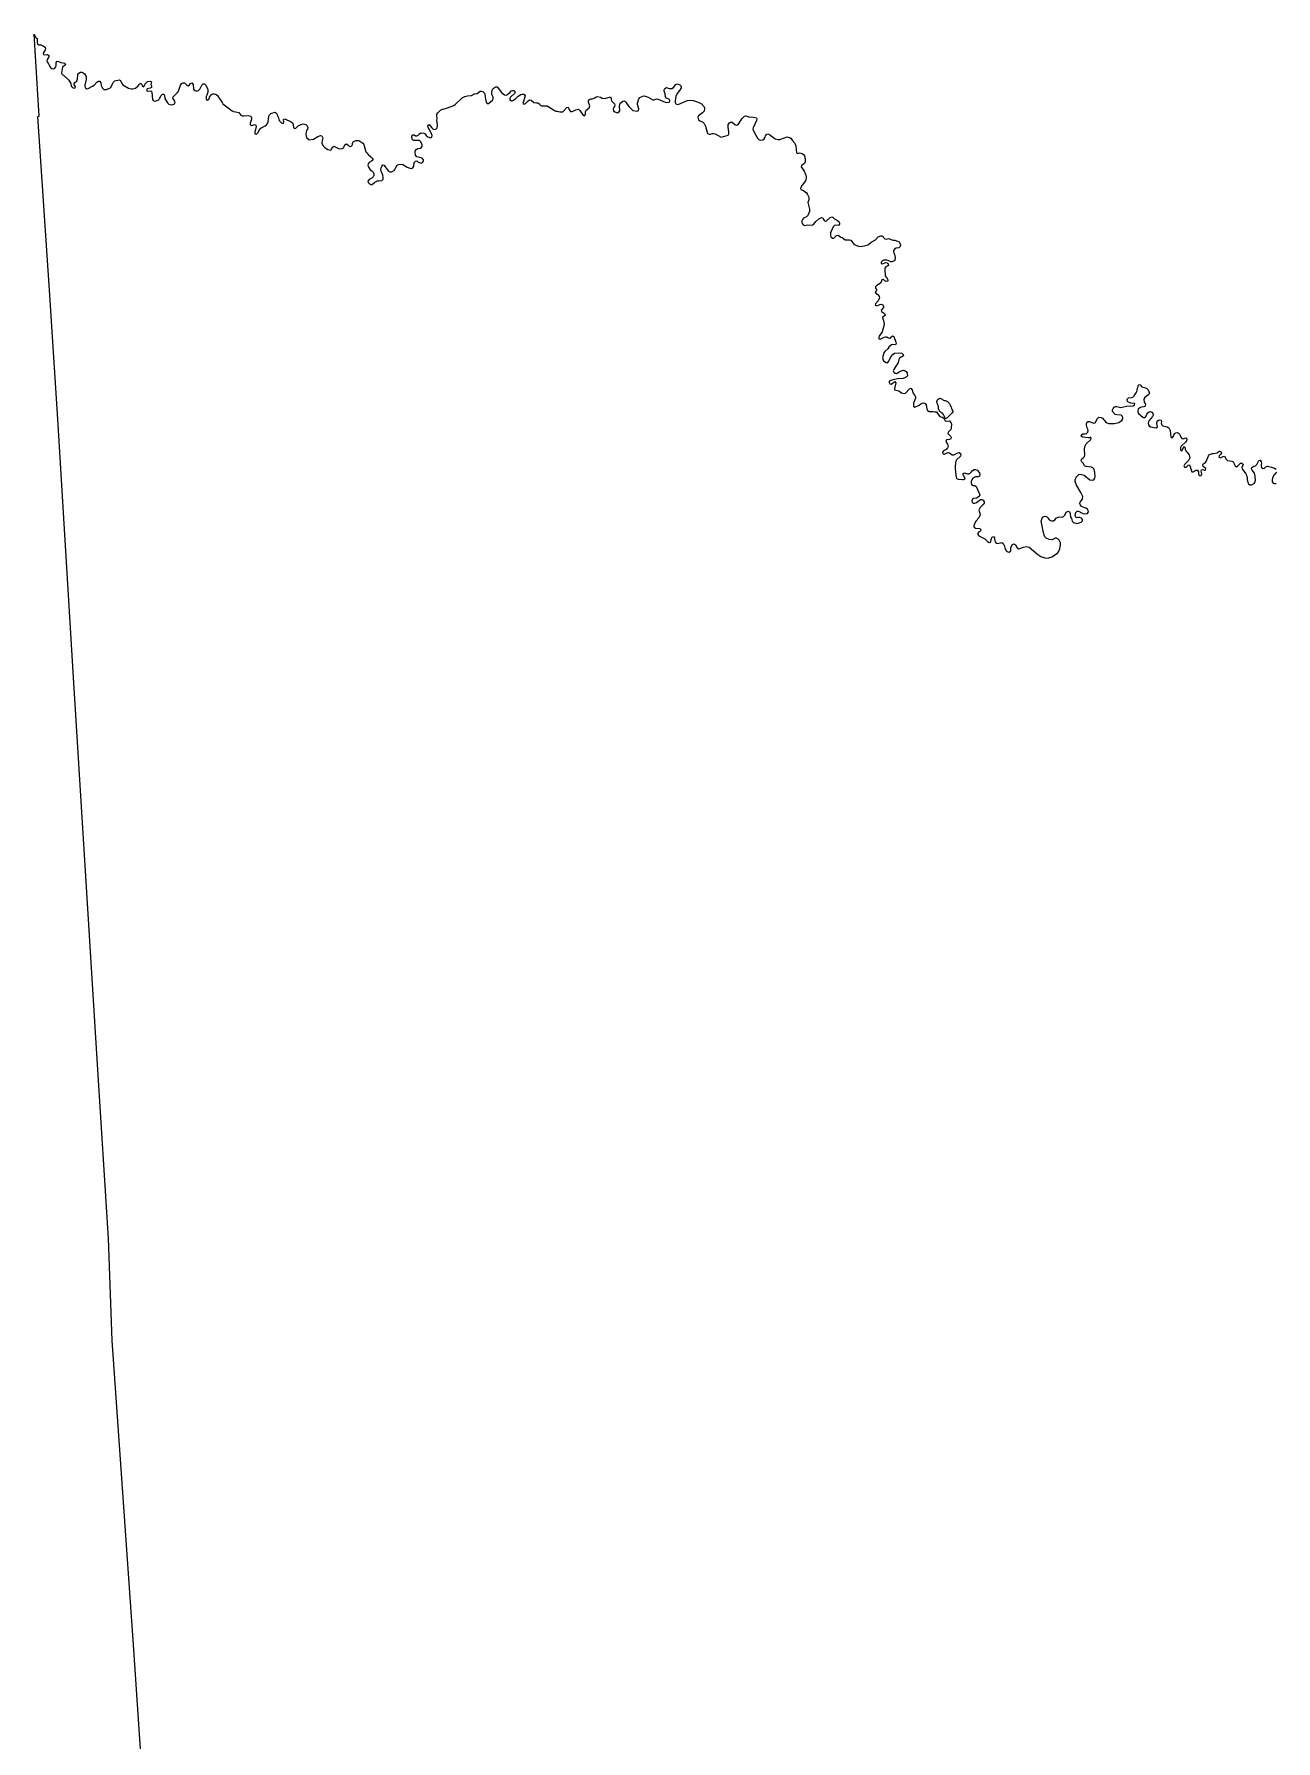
# Model space of a CAD drawing. Extents: x -58026 to 762744, y 5667851 to 6223244.
# Drawn here: x -58026 to 134904, y 5958182 to 6223244 of the extents above; entities that cross this region are included whole.
import ezdxf

# ---------------------------------------------------------------- set-up
doc = ezdxf.new("R2010")
doc.units = 0

# ---------------------------------------------------------------- blocks, each defined once
blk = doc.blocks.new('REGION0')
at = {"color": 7, "linetype": 'CONTINUOUS'}
for points in [[(-39233.672911, 5923019.337635), (-42572.324562, 5973088.876125), (-45885.851126, 6020346.636945), (-46476.896753, 6036198.360372), (-48159.78287, 6063245.72496), (-50650.654531, 6103317.228521), (-51918.106766, 6123352.160469), (-54356.493629, 6163428.892966), (-55657.828038, 6183462.985084), (-57434.584846, 6210458.090309), (-57266.600506, 6210508.190111), (-58026.026274, 6223244.257721), (-57774.387844, 6222703.317828), (-57553.910459, 6222546.309787), (-57541.871526, 6221932.344757), (-57492.742786, 6221727.966358), (-57285.574194, 6221586.785095), (-57004.761966, 6221571.258256), (-56785.034953, 6221503.402068), (-56564.458618, 6221397.563611), (-56328.248163, 6221202.77326), (-56255.882633, 6220989.736623), (-56298.975415, 6220783.608579), (-56599.305556, 6220313.774213), (-56578.072507, 6220098.837962), (-56371.307962, 6220029.762023), (-55952.155204, 6220058.946082), (-55729.847242, 6219915.065369), (-55734.934928, 6219711.626778), (-55985.987904, 6219281.834261), (-56028.965244, 6219075.606238), (-55478.662333, 6218041.386751), (-55256.189454, 6217884.468691), (-55025.899515, 6217841.957344), (-54813.700958, 6217952.344875), (-54655.479697, 6218162.792039), (-54600.916945, 6218393.335113), (-54592.390742, 6218827.316777), (-54423.746735, 6219063.008803), (-54218.202574, 6219005.98041), (-53879.092227, 6218829.236386), (-53239.363135, 6218752.651975), (-53153.301258, 6218500.943209), (-53374.809374, 6218302.193664), (-53609.354169, 6218101.234569), (-53777.800276, 6217191.159812), (-53667.701763, 6216991.930365), (-53459.947716, 6216872.804612), (-52613.750929, 6216077.856422), (-52339.716785, 6215592.355244), (-52245.862585, 6215150.345214), (-52072.419496, 6214941.337757), (-51865.481788, 6214860.274257), (-51663.961599, 6214906.314886), (-51621.165667, 6215124.540466), (-51795.9116, 6215346.525282), (-51818.101167, 6215612.681107), (-51412.908624, 6215998.312613), (-51296.032027, 6216270.157279), (-51208.708536, 6216974.163981), (-51064.810307, 6217195.408947), (-50840.762471, 6217318.993792), (-50637.518901, 6217326.972168), (-50404.260458, 6217234.361018), (-50181.828808, 6217077.462955), (-49935.772814, 6216641.441705), (-49944.356738, 6216208.49983), (-50164.02603, 6215308.483025), (-50142.83421, 6215093.556773), (-50019.385675, 6214881.599916), (-49811.730578, 6214762.404178), (-49608.957021, 6214796.437251), (-48949.528607, 6215141.047106), (-48673.449494, 6215316.781336), (-48258.939147, 6215790.744862), (-48035.204654, 6215927.407045), (-47832.241442, 6215947.462963), (-47683.148332, 6215698.963544), (-47602.503975, 6215269.670925), (-47381.779214, 6214845.297305), (-47183.359463, 6214636.779749), (-46762.639995, 6214640.049083), (-46563.873919, 6214775.111592), (-46148.448283, 6214893.537486), (-45672.687805, 6215765.430015), (-45464.397778, 6215976.926966), (-44835.000728, 6216166.63835), (-44602.558624, 6216062.039641), (-44406.027171, 6215597.984098), (-44244.367393, 6215375.809321), (-43358.95337, 6214876.191017), (-42908.746763, 6214753.815926), (-42691.221391, 6214749.086889), (-42287.348183, 6214841.138152), (-41855.546301, 6215202.304638), (-41711.656318, 6215424.59939), (-41502.921015, 6215609.931666), (-41291.975826, 6215427.778743), (-41232.721189, 6215213.612336), (-41010.718323, 6215082.698983), (-40829.012898, 6215318.63096), (-40772.91642, 6215524.159125), (-40590.971865, 6215748.173528), (-40392.312985, 6215883.296024), (-39986.295857, 6215924.317674), (-39778.904627, 6215818.179278), (-39877.005437, 6215406.503074), (-39766.651303, 6215195.256072), (-39784.412851, 6214977.560384), (-39996.619654, 6214867.192849), (-40438.572171, 6214774.38174), (-40570.711826, 6214565.384281), (-40486.653689, 6214364.675135), (-39864.463508, 6214414.994892), (-39754.381486, 6214214.775646), (-39635.567116, 6213112.110091), (-39512.39894, 6212913.080603), (-39292.201914, 6212820.269494), (-38651.244191, 6213036.225537), (-38533.584238, 6213270.007951), (-38308.86849, 6213712.207943), (-38087.409849, 6213911.907294), (-37884.4219, 6213931.87323), (-37774.356371, 6213732.743763), (-37729.729861, 6213250.681885), (-37310.065862, 6212592.7758), (-37085.646963, 6212384.808131), (-36660.713869, 6212274.990484), (-36446.189984, 6212321.221074), (-36207.720167, 6212419.081155), (-36088.6007, 6212627.828665), (-36174.167827, 6212853.552719), (-36471.265597, 6213287.434404), (-36428.939678, 6213530.704887), (-35741.219772, 6214169.404881), (-35596.026945, 6214378.612298), (-35263.71942, 6215307.853154), (-35082.253125, 6215556.792483), (-34857.306492, 6215680.467309), (-34653.790809, 6215675.428335), (-34307.902379, 6215307.553215), (-34089.247326, 6215239.72702), (-33890.275103, 6215361.902152), (-33745.387373, 6215584.096925), (-33533.114603, 6215694.434466), (-33332.732341, 6215434.96728), (-33265.141155, 6214698.907103), (-33091.475428, 6214476.932285), (-32885.015979, 6214420.873696), (-32683.017531, 6214441.889418), (-32480.854166, 6214500.927401), (-32259.106922, 6214687.659392), (-31978.368907, 6215335.307565), (-31745.036251, 6215547.314412), (-31528.624067, 6215543.485191), (-31329.148848, 6215335.097608), (-31061.678396, 6214671.172748), (-31044.13124, 6214238.650787), (-31217.599066, 6213786.432834), (-31286.385899, 6213567.797337), (-31295.151232, 6213146.833023), (-31072.925728, 6213002.912318), (-30851.747446, 6213215.659014), (-30759.146615, 6213447.891743), (-30483.133469, 6213879.033986), (-30270.62157, 6213976.374172), (-30041.593244, 6213997.979775), (-29836.164525, 6213942.910984), (-29612.223886, 6213759.938227), (-28817.670821, 6212633.537503), (-28707.547571, 6212434.358045), (-27277.850103, 6211357.497237), (-27069.403405, 6211250.399037), (-26403.304103, 6211149.329609), (-26196.325165, 6211068.206121), (-25899.309854, 6210635.314235), (-25679.030369, 6210541.443342), (-25463.822079, 6210549.691664), (-24764.40132, 6210590.563344), (-24352.735789, 6210491.423524), (-24230.136576, 6210267.379127), (-24259.920566, 6210050.433286), (-24476.613108, 6209405.084645), (-24478.352981, 6209137.559099), (-24220.101384, 6209046.447645), (-23794.986881, 6209228.180653), (-23585.979466, 6209096.08754), (-23526.947466, 6208894.798512), (-23748.125748, 6208021.00637), (-23712.363521, 6207780.205384), (-23468.904968, 6207725.926433), (-23260.705646, 6207938.433178), (-23022.994446, 6208379.89332), (-22778.529901, 6208632.071989), (-22143.888494, 6209013.254401), (-21945.43576, 6209160.334463), (-21750.512246, 6209384.538827), (-21657.66404, 6209604.744005), (-21565.335321, 6210512.179299), (-21471.448138, 6210732.444465), (-21237.967057, 6210932.363772), (-20569.328034, 6211111.827242), (-20306.335076, 6210879.594513), (-20174.978777, 6210465.468807), (-20051.11795, 6210228.427056), (-19933.697127, 6209812.981619), (-19722.760184, 6209629.888887), (-19561.100406, 6209407.634126), (-19329.878687, 6209365.162771), (-19237.071709, 6209585.327957), (-19265.082842, 6209991.465289), (-19052.348305, 6210075.758131), (-18106.187147, 6209642.656288), (-17882.048607, 6209447.665978), (-17771.414115, 6209222.471815), (-17715.342373, 6208766.754575), (-17580.24246, 6208568.075016), (-17379.53861, 6208653.227683), (-16924.887493, 6209064.883892), (-16233.176599, 6209295.786892), (-16028.506497, 6209278.85034), (-15821.519314, 6209197.746848), (-15596.820057, 6208977.791619), (-15524.231889, 6208750.817819), (-15553.504637, 6208507.787287), (-15684.407415, 6208286.912246), (-15765.488802, 6208079.904382), (-15825.056781, 6207645.0229), (-15693.428369, 6207216.860052), (-15295.830248, 6206812.992258), (-14614.426659, 6206953.663625), (-13942.332628, 6207362.490409), (-13526.841026, 6207479.926505), (-13308.392119, 6207425.037678), (-13145.041943, 6207164.810646), (-13280.900474, 6206739.48722), (-13302.182998, 6206292.248254), (-13215.791287, 6206028.481943), (-12802.979584, 6205561.876919), (-12385.558454, 6205323.665406), (-11935.846598, 6205226.345215), (-11753.976256, 6205450.279634), (-11697.95399, 6205655.75781), (-11476.503596, 6205855.437165), (-10839.61932, 6205511.377198), (-10621.153921, 6205456.53836), (-10189.302563, 6205498.089902), (-9977.046285, 6205608.44744), (-9832.950156, 6205817.694848), (-9752.355274, 6206050.667427), (-9541.715182, 6206185.989882), (-9281.995824, 6206068.973701), (-9083.534843, 6205860.516132), (-8877.050656, 6205804.427548), (-8676.124168, 6205876.49288), (-8570.297003, 6206096.997996), (-8553.27758, 6206300.66654), (-8446.221784, 6206509.104113), (-8022.105028, 6206741.836741), (-7588.645731, 6206708.263575), (-6949.122785, 6206326.221339), (-6775.638467, 6206116.264075), (-6476.363794, 6204957.219995), (-6290.015959, 6204748.502479), (-6141.813399, 6204550.092865), (-5695.449356, 6204211.37181), (-5482.442706, 6203978.129286), (-5358.342749, 6203728.170165), (-5592.862807, 6203528.160876), (-5992.472913, 6203322.022835), (-6111.534659, 6203113.295321), (-6153.349335, 6202895.159721), (-6131.778207, 6202667.186125), (-5833.97954, 6202195.252186), (-5571.984329, 6202014.119055), (-5372.294718, 6201793.643932), (-5235.413702, 6201556.972106), (-5224.64463, 6201264.701596), (-5330.801629, 6201057.243824), (-5565.445374, 6200869.352069), (-5990.345485, 6200674.631703), (-6159.764602, 6200425.86234), (-6113.703316, 6200224.393348), (-5914.219851, 6200016.065753), (-5705.591744, 6199896.890011), (-5502.35642, 6199904.968366), (-5095.819804, 6200264.545175), (-4670.68881, 6200446.208198), (-4467.684369, 6200467.283908), (-4010.831612, 6200510.26516), (-3802.615797, 6200721.752112), (-3772.642153, 6200926.650406), (-3865.185264, 6201356.542902), (-4118.951122, 6201982.595471), (-4167.296507, 6202248.111426), (-4126.298169, 6202504.39926), (-4020.182399, 6202711.727059), (-3836.967985, 6202922.754105), (-3631.761904, 6202879.64288), (-3470.151601, 6202657.538089), (-3197.651185, 6202197.101809), (-2972.918944, 6201976.146784), (-2752.763148, 6201883.375667), (-2510.063212, 6201867.09898), (-2098.661549, 6202087.544109), (-1634.313319, 6202920.07465), (-1434.862837, 6203017.184884), (-976.715482, 6203048.258559), (-758.258329, 6202992.43992), (-66.646385, 6202561.347668), (358.740231, 6202425.435332), (575.680148, 6202395.681389), (778.123872, 6202441.782005), (959.985968, 6202665.646438), (1024.006703, 6203329.991213), (1232.19778, 6203541.438173), (1435.391875, 6203549.466539), (1659.827265, 6203342.548657), (2098.695836, 6203180.881564), (2298.85546, 6203291.079133), (2455.996515, 6203500.466513), (2459.781357, 6203716.84247), (2324.326873, 6203928.619364), (2117.24074, 6204021.650427), (1449.11296, 6204173.809456), (1235.661034, 6204432.996699), (1154.843514, 6204875.096711), (1184.858388, 6205080.074988), (1353.807491, 6205302.689676), (1589.960226, 6205464.59672), (2056.831684, 6205560.007299), (2239.460644, 6205795.909282), (2280.797061, 6206039.119777), (2057.598548, 6206539.607905), (1858.222279, 6206747.995488), (1401.278817, 6206705.014237), (928.882643, 6206736.697787), (729.242507, 6206958.192703), (636.369562, 6207400.102753), (793.477634, 6207609.500131), (1010.211405, 6207592.733544), (1218.856004, 6207473.627787), (1436.826652, 6207443.883842), (1649.033455, 6207554.171393), (1844.121885, 6207765.338411), (2067.625494, 6207914.088133), (2515.226415, 6207868.767358), (2748.921888, 6207750.171498), (2897.784115, 6207514.709425), (3122.532847, 6207293.724406), (3549.354239, 6207132.887144), (3761.78368, 6207230.217333), (3828.847132, 6207486.905085), (3684.23976, 6207913.838184), (3192.762703, 6208760.565835), (3119.209772, 6209037.559454), (3354.702839, 6209186.33917), (3756.30844, 6208680.442144), (3980.677863, 6208473.564253), (4186.848708, 6208430.553008), (4401.364347, 6208476.743606), (4596.52699, 6208687.960614), (4655.542498, 6209148.916787), (4549.954461, 6209882.957375), (4579.499321, 6210112.940563), (4535.004746, 6210594.832475), (4564.780489, 6210811.798313), (4683.59486, 6211033.453195), (5088.424586, 6211431.102255), (5300.656126, 6211541.399804), (6206.668268, 6211818.683364), (7160.217702, 6212173.991042), (7395.438657, 6212335.778111), (8477.30992, 6213345.67255), (8888.892992, 6213553.040341), (9304.260907, 6213670.386455), (9927.514802, 6213707.678864), (10376.435058, 6213954.898544), (10818.247395, 6214048.709449), (11276.658617, 6214372.203602), (11479.308486, 6214405.226881), (11698.029506, 6214337.410684), (11922.431913, 6214129.572989), (12006.745671, 6213916.806297), (12112.828458, 6213157.750801), (12206.921787, 6212702.843396), (12355.289263, 6212492.396232), (12573.193945, 6212462.612294), (13202.236423, 6212970.798854), (13307.78323, 6213204.201346), (13312.293707, 6213433.714629), (13091.082442, 6213883.04317), (13070.11326, 6214085.951868), (13140.936816, 6214559.085563), (13260.015054, 6214767.803079), (13481.168598, 6214980.449796), (13693.870151, 6215064.722642), (13911.60167, 6215048.026041), (14633.360421, 6214146.719499), (15066.745506, 6213807.748496), (15297.86003, 6213766.216949), (15498.596863, 6213850.279838), (15917.180657, 6214209.996619), (16087.325408, 6214420.733724), (16301.247347, 6214491.979222), (16517.643039, 6214488.179996), (16717.33265, 6214266.845048), (16611.695139, 6214033.382568), (15983.716375, 6213475.186188), (15890.604301, 6213267.068549), (15899.114012, 6213038.805012), (16121.595137, 6212881.89695), (16349.023769, 6212929.457269), (16758.273267, 6213199.922217), (17187.922984, 6213611.028537), (17598.533047, 6213868.496131), (17825.68132, 6213929.02381), (18055.600196, 6213899.49982), (18255.487708, 6213666.017344), (17907.447112, 6212468.371122), (18127.899759, 6212362.542663), (18340.263233, 6212459.83286), (18718.607307, 6212881.936942), (18930.245146, 6213017.249399), (19186.50125, 6212977.25754), (19595.305472, 6212610.692153), (20043.145522, 6212552.404017), (20258.790842, 6212585.677245), (20468.457925, 6212416.561668), (20578.5317, 6212217.422202), (20799.231723, 6212098.526403), (21690.35187, 6212108.074459), (22106.742269, 6211869.842951), (22813.485338, 6211375.913489), (23020.645684, 6211281.892626), (23263.395095, 6211265.605941), (23675.192559, 6211154.558545), (24120.525872, 6211172.344924), (24742.955183, 6211858.59524), (24944.1208, 6211917.633223), (25165.529965, 6211455.227344), (25315.365202, 6211219.87525), (25544.822311, 6211215.326176), (26157.059758, 6211506.846837), (26561.402979, 6211573.873194), (26785.830124, 6211365.865534), (27244.604163, 6210696.951689), (27466.788437, 6210553.060978), (27636.661076, 6210775.685663), (27658.718709, 6211183.802592), (27750.717594, 6211442.030031), (28195.556156, 6211790.229156), (28310.725863, 6212099.926118), (28123.240102, 6212666.17086), (28115.035487, 6212881.287074), (28271.929166, 6213103.681806), (28472.558804, 6213188.784484), (28675.959045, 6213183.725514), (29077.531662, 6213338.89393), (29300.961059, 6213488.453487), (29528.076349, 6213548.021362), (29989.406599, 6213464.008463), (30223.621561, 6213320.307713), (30633.357564, 6213260.289929), (31503.046762, 6213497.701605), (31613.656517, 6213273.567227), (31622.108507, 6213044.333886), (31707.420013, 6212831.73716), (32131.470801, 6212403.364354), (32202.574717, 6212202.525234), (32147.492477, 6211996.067258), (32015.427035, 6211787.229766), (31947.629703, 6211568.564275), (31969.077144, 6211340.650666), (32178.785456, 6211170.535293), (32591.786813, 6211046.380564), (32793.224544, 6211092.471182), (32949.516276, 6211340.910613), (32946.621985, 6212052.855699), (33043.873473, 6212502.504174), (33463.669406, 6212850.173407), (33703.153462, 6212897.013873), (33929.023629, 6212664.101282), (34350.097668, 6211981.360252), (34996.258518, 6211408.156925), (35664.015235, 6211269.095231), (35874.655328, 6211404.397691), (35941.982647, 6211649.047893), (35737.559921, 6212315.05233), (35716.524772, 6212517.931034), (35906.245157, 6213212.639628), (36089.319392, 6213423.596689), (36526.868628, 6213631.50437), (36754.577619, 6213665.997349), (37398.487354, 6213462.288813), (38090.008594, 6213031.24655), (38292.905839, 6213052.242277), (38695.962708, 6213182.335796), (38913.100526, 6213139.564502), (40000.562472, 6212686.306762), (40232.221221, 6212618.720519), (40651.035899, 6212661.021908), (40768.291805, 6212907.611716), (40697.286839, 6213108.600805), (40245.282639, 6213280.945725), (40058.868837, 6213490.533064), (40039.606544, 6213959.847536), (39870.99552, 6214386.230747), (39876.041977, 6214589.60935), (39980.62402, 6214823.001844), (40205.224327, 6214959.534053), (40619.033777, 6214797.447045), (41051.544802, 6214801.976123), (41299.983845, 6214950.995791), (41676.068557, 6215437.12684), (41889.899792, 6215508.422328), (42315.492553, 6215360.522433), (42502.087764, 6215138.877548), (42485.365192, 6214921.251845), (42235.862435, 6214466.704367), (41897.378772, 6214007.357866), (41697.788111, 6213566.79754), (41546.171772, 6212873.908576), (41580.606418, 6212646.194926), (41691.001781, 6212434.098098), (41911.099857, 6212341.217004), (42125.516547, 6212387.497583), (43478.461695, 6212949.933101), (43897.44129, 6212979.177149), (44357.00693, 6212933.13652), (45002.203017, 6212717.430427), (45235.288298, 6212624.879265), (45676.325526, 6212400.254987), (46089.19495, 6211932.63017), (46136.946634, 6211693.218902), (46052.08865, 6211269.98505), (45844.227407, 6211044.590928), (45176.025415, 6210547.712067), (45081.956823, 6210340.604223), (45175.547156, 6209911.87149), (45397.640726, 6209767.930789), (45823.398405, 6209606.123724), (46061.373471, 6209374.460878), (46308.270541, 6208938.669582), (46593.675704, 6207816.72795), (46840.581019, 6207686.314496), (47068.215797, 6207720.897456), (47305.358033, 6207832.724694), (47534.790405, 6207828.215612), (47767.751998, 6207748.631811), (48702.789512, 6207251.353031), (49798.027289, 6207574.297296), (49905.083085, 6207781.645091), (49931.313116, 6208075.585261), (49815.5662, 6208770.353843), (49824.042928, 6209203.105757), (49992.423068, 6209451.775141), (50191.510733, 6209561.812743), (50407.939408, 6209557.043714), (50854.48486, 6209205.395291), (51062.634708, 6209112.30424), (51301.978584, 6209160.024526), (51509.641927, 6209396.526387), (51940.165703, 6210113.930362), (52332.148404, 6210498.192146), (52572.547748, 6210545.922431), (53022.886289, 6210410.579979), (53724.574655, 6210374.287367), (54200.805146, 6210240.454608), (54259.845392, 6210039.395533), (54205.332115, 6209808.022628), (53675.215031, 6208705.986944), (53659.003701, 6208463.406321), (53828.851602, 6208025.145528), (54387.177719, 6207079.777954), (54548.548892, 6206869.670721), (54768.407838, 6206788.867169), (55198.939861, 6206844.345876), (55409.316086, 6206992.74567), (55565.912915, 6207228.177748), (55620.920943, 6207433.52595), (55752.73901, 6207655.420784), (55990.136867, 6207753.230875), (56236.794807, 6207635.824773), (56473.961781, 6207441.294369), (57127.618104, 6206996.484909), (57590.407869, 6206887.467099), (57844.610757, 6206897.455066), (58962.722506, 6207271.898849), (59385.783794, 6207199.093668), (59608.668965, 6207017.290674), (59770.196809, 6206795.095901), (60157.99062, 6206326.161351), (60303.323626, 6205861.315969), (60446.158141, 6204810.739811), (60653.49165, 6204704.631409), (60865.66547, 6204814.938956), (61290.128551, 6204717.218847), (61513.013722, 6204535.265883), (61648.121881, 6204336.636313), (61744.161229, 6203830.859262), (61748.630477, 6203399.357093), (61643.091916, 6203165.994594), (61222.628069, 6202856.337624), (61154.871967, 6202637.642138), (61600.625818, 6201968.54833), (61854.548347, 6201329.638379), (61901.046663, 6201102.274658), (61935.629734, 6200874.680984), (61837.73507, 6200451.177187), (61302.96733, 6199793.681018), (61028.603353, 6199337.743823), (61074.887277, 6199123.277477), (61527.180082, 6198936.975398), (61961.719585, 6198585.037034), (62135.253378, 6198363.172194), (62329.921271, 6197938.348666), (62320.925054, 6197530.691643), (62159.125098, 6197103.858524), (62429.341415, 6196045.79389), (62443.623218, 6195677.608833), (62187.210443, 6195069.652581), (61953.886033, 6194869.773266), (61728.428158, 6194772.303105), (61527.872733, 6194687.220424), (61332.982203, 6194463.99586), (61265.028201, 6194257.397913), (61260.237365, 6194040.981964), (61319.269364, 6193839.902893), (61466.358735, 6193641.523272), (61674.747712, 6193535.474858), (62116.741458, 6193616.308405), (62843.464207, 6193581.59547), (63055.563814, 6193691.89302), (63444.767665, 6194165.286662), (63887.528275, 6194564.495404), (64287.501198, 6194745.608539), (64493.581339, 6194702.597294), (64604.166357, 6194477.543103), (64777.526987, 6194268.665619), (65009.672242, 6194175.114661), (65649.236417, 6194747.508152), (65900.685193, 6194846.537995), (66106.014962, 6194791.549188), (66305.679835, 6194570.184246), (66774.390117, 6194308.99741), (66984.024216, 6194138.932026), (67107.406785, 6193927.135137), (67128.631588, 6193712.27887), (66971.564746, 6193501.831706), (66548.800309, 6193561.659528), (66346.20816, 6193528.546268), (66125.095845, 6193315.889554), (65715.434055, 6192409.644018), (65682.153827, 6191962.375058), (65779.545494, 6191750.058275), (66003.873688, 6191543.20038), (66207.27393, 6191538.201397), (66662.757877, 6191950.667441), (66875.071876, 6192047.977634), (67307.879751, 6191734.171508), (67526.98008, 6191641.300412), (67973.492549, 6191289.601999), (68636.664576, 6191277.684425), (68842.035574, 6191221.645831), (69402.64579, 6190569.878497), (70061.274358, 6190328.587611), (70266.381489, 6190285.526376), (70698.900759, 6190290.095446), (71417.023093, 6190483.556067), (71616.333396, 6190580.596315), (72047.549823, 6190953.51041), (72682.15, 6191321.585489), (73111.280229, 6191745.629176), (73536.040161, 6191941.159376), (73742.16153, 6191898.178125), (74140.089484, 6191468.465592), (74371.236992, 6191426.954041), (74788.270567, 6191506.377875), (75255.257467, 6191283.243293), (75459.795635, 6191266.296743), (75689.417661, 6191249.720117), (76139.731464, 6191114.447651), (76348.837829, 6190970.426966), (76497.180568, 6190760.019794), (76556.451697, 6190546.003356), (76528.712677, 6190277.098091), (76333.640738, 6190065.991062), (75889.907119, 6190023.119788), (75653.539992, 6189874.310078), (75472.213876, 6189625.320759), (75468.503246, 6189409.004789), (75662.874288, 6188996.338786), (75768.462324, 6188567.846005), (75710.955806, 6188082.08488), (75299.727305, 6187862.669541), (75068.678748, 6187904.19109), (74641.181196, 6188103.960427), (74435.059827, 6188146.941678), (74004.082529, 6188117.45768), (73790.218311, 6188045.162395), (73595.162864, 6187833.98538), (73603.161333, 6187630.876722), (73810.008337, 6187549.893206), (74257.724699, 6187795.973117), (74489.086598, 6187741.57419), (74688.454622, 6187533.186607), (74734.548891, 6187331.817595), (74323.089507, 6187124.459802), (74166.294778, 6186902.025078), (74123.276208, 6186696.926825), (74199.896593, 6185707.198281), (74521.311358, 6185300.031159), (74631.714967, 6185087.924333), (74601.881503, 6184870.958495), (74374.601296, 6184823.408174), (74140.914069, 6184941.994036), (73915.546898, 6185148.841933), (73689.948844, 6185064.309139), (73516.118201, 6184637.266063), (73306.550068, 6184450.884), (72895.89053, 6184205.423963), (72687.542782, 6184007.064339), (72721.55689, 6183804.475575), (72919.894183, 6183596.087992), (72814.100001, 6183375.732844), (72645.563189, 6183140.150796), (73105.870955, 6182750.660076), (73280.773559, 6182515.817877), (73327.024499, 6182301.451511), (73117.439875, 6181809.661613), (72714.539677, 6181374.180254), (72671.504615, 6181169.062006), (72892.460259, 6181037.258834), (73355.876709, 6181246.656212), (73595.228831, 6181294.46648), (73801.910918, 6181226.400335), (73950.28664, 6181016.15313), (73932.294208, 6180811.514783), (73592.136639, 6180391.190339), (73626.95884, 6180150.589313), (74070.989309, 6179875.025403), (74210.583207, 6179550.341492), (73800.888434, 6179304.941442), (73822.946067, 6179051.073116), (74005.575026, 6178626.129612), (74022.685153, 6178168.782704), (73725.645104, 6176986.443366), (73280.023187, 6176332.726428), (73212.036201, 6176126.118482), (73207.014481, 6175922.739879), (73413.671831, 6175854.803708), (74061.679751, 6176198.083834), (74264.03277, 6176244.074473), (74467.61442, 6176227.047938), (74689.526582, 6176095.37474), (74921.177085, 6176028.778296), (75354.092157, 6176363.770109), (75559.727022, 6176295.743955), (75861.49194, 6175416.66289), (75896.033781, 6175189.069216), (75828.005566, 6174982.371289), (75367.071116, 6175053.396832), (75164.660376, 6175007.306213), (74748.055584, 6174609.52718), (74603.200838, 6174387.392395), (74161.751317, 6173976.076117), (74003.760941, 6173765.678943), (73805.992611, 6172981.828493), (73951.432813, 6172517.023103), (74369.455889, 6172240.959295), (74574.282662, 6172210.985396), (74793.589137, 6172461.684367), (74874.365427, 6172680.549818), (75073.147996, 6173108.072797), (75426.243294, 6173529.537009), (75661.134415, 6173704.491397), (76371.942685, 6173757.580591), (76782.165193, 6173671.628087), (77005.866703, 6173502.832445), (77053.676108, 6173262.491365), (76429.655349, 6172919.621155), (76323.861167, 6172699.296002), (76226.387041, 6172262.754859), (75543.944476, 6171180.875072), (75463.21766, 6170961.019823), (75536.053203, 6170722.048465), (75744.953422, 6170590.11532), (75975.037216, 6170548.583773), (76398.70045, 6170794.24377), (76847.686672, 6171028.476093), (77050.460229, 6171048.522012), (77479.285361, 6170836.695129), (77601.835099, 6170612.890684), (77644.400148, 6170182.19835), (77487.432256, 6169971.791178), (77012.150036, 6169750.066309), (76135.946621, 6169702.665957), (75895.934831, 6169641.828341), (75251.299462, 6169527.961518), (74813.098804, 6169357.996114), (74795.378485, 6169140.350415), (74905.526473, 6168941.260939), (75110.600621, 6168898.26969), (75719.853072, 6169278.882217), (75854.994214, 6169080.262646), (75634.022079, 6168206.83043), (75628.992114, 6168003.451828), (76296.913748, 6167851.492758), (76754.673548, 6167538.136541), (77165.877311, 6167453.133843), (77367.290304, 6167499.274451), (78002.739803, 6168172.727372), (78203.542603, 6168244.732715), (78404.493829, 6168010.480397), (78472.538536, 6167555.253057), (78820.620361, 6167123.560927), (78904.942365, 6166910.91421), (78901.256473, 6166694.598241), (78626.405991, 6165907.138526), (78591.715724, 6165486.934057), (78802.116687, 6165328.87623), (79465.643286, 6165597.36158), (79737.805622, 6165811.088077), (80175.973297, 6165980.943503), (80382.6224, 6165913.007331), (80582.237799, 6165691.682382), (80672.933841, 6165008.641413), (80770.259541, 6164796.244645), (81017.379249, 6164652.933816), (81717.286512, 6164655.81323), (81949.118425, 6164575.419594), (82153.475184, 6164571.420408), (82353.329712, 6164337.058111), (82690.131222, 6163867.153759), (83101.615345, 6163768.25389), (83323.75839, 6163624.433164), (83505.603994, 6163186.452314), (83750.249949, 6163120.275784), (84180.979871, 6163162.917104), (84393.376329, 6162954.77947), (84517.484531, 6162704.96032), (84441.268192, 6162053.692884), (84385.344876, 6161847.2749), (83968.748331, 6161449.52586), (83939.013816, 6161231.610216), (84338.294089, 6160789.950115), (84435.595051, 6160577.643329), (84379.581031, 6160371.335323), (84154.032452, 6160286.752539), (83723.657101, 6160231.093868), (83618.11854, 6159997.741367), (83888.549249, 6159588.564653), (83947.647215, 6159387.435593), (83967.635142, 6159184.656868), (83899.664647, 6158979.028723), (83691.9106, 6158753.624603), (83280.772804, 6158534.169273), (83111.205261, 6158298.457251), (83158.495178, 6158084.120879), (83363.89916, 6158029.222053), (84004.123003, 6158257.235642), (84209.048725, 6158227.201755), (84629.067296, 6157900.17832), (84845.388775, 6157896.459077), (85468.411787, 6158239.279297), (85684.255007, 6158260.544968), (85893.105752, 6158128.541837), (85952.459339, 6157914.405424), (85909.919028, 6157684.35225), (85281.833068, 6157150.220971), (85121.509117, 6156698.39294), (85058.914913, 6156022.370542), (85068.488339, 6155793.207187), (85174.554634, 6154690.94155), (85306.389192, 6154251.031093), (85539.796061, 6154145.512571), (86192.133049, 6154069.388066), (86408.281366, 6154077.76636), (86620.611856, 6154175.056557), (86587.529529, 6154377.695311), (86413.146414, 6154587.442617), (86341.836352, 6154800.259299), (86333.50805, 6155016.465291), (86532.348339, 6155138.520447), (86984.311311, 6154965.345696), (87187.604356, 6154961.336512), (87399.745192, 6155071.724043), (87622.267546, 6155258.326061), (87791.076471, 6155481.000736), (88001.353746, 6155629.340542), (88243.303309, 6155651.1661), (88476.858603, 6155533.680013), (88836.913394, 6155102.257828), (88897.973872, 6154850.149144), (88856.802371, 6154607.058625), (88656.47783, 6154510.018377), (88212.463852, 6154480.054476), (87813.307267, 6154260.879088), (87645.050814, 6154012.299686), (87577.113303, 6153805.591761), (87561.429707, 6153538.036221), (87622.003679, 6153311.942242), (87882.374459, 6153156.85381), (88111.534718, 6153165.442061), (88334.189005, 6152996.646419), (88751.882248, 6152083.852216), (88862.137432, 6151871.755388), (88895.211514, 6151670.236406), (88788.304142, 6151461.788835), (88365.836556, 6151204.091289), (87948.951406, 6151123.697653), (87724.878833, 6151013.100164), (87671.173649, 6150743.734993), (87718.75217, 6150516.391268), (87939.353243, 6150398.575249), (88155.501559, 6150406.913552), (88392.503616, 6150517.750991), (88813.890997, 6150827.577927), (89012.739532, 6150949.693071), (89215.768711, 6150957.761428), (89435.924508, 6150864.030507), (89559.851301, 6150627.178718), (89556.569455, 6150385.777854), (89449.620855, 6150178.450055), (88982.543251, 6149752.596736), (88757.761535, 6149323.534071), (88916.774396, 6148834.093695), (88939.788548, 6148580.285357), (88729.033014, 6148101.452822), (88327.798476, 6147639.89677), (88018.793707, 6147068.093159), (87977.061489, 6146849.977556), (88023.180496, 6146648.598546), (88257.337736, 6146505.147745), (88934.074178, 6146455.587833), (89057.761842, 6146231.753394), (88964.039576, 6146011.548216), (88749.919737, 6145952.240288), (88579.849199, 6145741.623158), (88574.909938, 6145538.284547), (88749.293053, 6145328.407267), (89462.07208, 6144988.22651), (89684.140913, 6144844.535758), (90120.956268, 6144428.680404), (90341.870683, 6144297.947014), (90544.157735, 6144344.007639), (90700.358764, 6144896.785123), (90818.835054, 6145130.417567), (91017.922719, 6145240.505159), (91166.018083, 6145042.215521), (91200.559924, 6144814.731824), (91306.461303, 6144374.301473), (91454.894746, 6144163.8943), (91659.465897, 6144145.967949), (92315.010519, 6144312.254102), (92524.891993, 6144129.251352), (92719.131102, 6143729.662687), (92795.990616, 6143389.711883), (93029.908727, 6142953.840603), (93250.567521, 6142835.16476), (93468.389744, 6142805.44081), (93714.453983, 6143018.547432), (93745.285195, 6143528.883555), (94008.096744, 6143959.615881), (94233.134081, 6144070.223367), (94442.553789, 6143913.195329), (94727.563151, 6143478.323846), (94963.163414, 6143309.878133), (95691.189007, 6143554.638313), (96133.834175, 6143648.639179), (96363.456201, 6143632.162533), (96581.517553, 6143590.481017), (97912.388577, 6142421.568946), (98369.950477, 6142121.290067), (99155.614521, 6141885.728015), (99624.25059, 6141929.109184), (100076.97218, 6142074.309629), (100958.675573, 6142643.533765), (101153.665053, 6142854.760771), (101339.798496, 6143307.92853), (101465.143575, 6143999.337795), (101443.399284, 6144240.168775), (101248.896309, 6144652.784788), (101023.298254, 6144872.53006), (100803.11772, 6144965.271183), (100600.319425, 6144945.115285), (100164.23795, 6144724.170258), (99665.76017, 6144768.291277), (99238.270865, 6144967.070816), (99025.585803, 6145188.115823), (98888.770754, 6145424.597688), (98688.372, 6146332.722842), (98423.226877, 6147580.898779), (98639.655552, 6148225.957479), (99064.572154, 6148407.660494), (99271.394421, 6148326.706972), (99483.551749, 6148131.646676), (99632.446959, 6147896.344571), (99881.793045, 6147690.116548), (100101.173733, 6147634.377894), (100366.764132, 6147670.730494), (100576.991932, 6147819.110292), (100771.56912, 6148055.222232), (101207.164091, 6148302.231954), (101719.181546, 6148233.345975), (101918.483603, 6148329.386427), (102101.23625, 6148553.270856), (102338.930958, 6148982.603466), (102624.509283, 6149171.445028), (102833.368273, 6149040.451691), (102930.974332, 6148815.127555), (103004.881835, 6148219.898712), (103153.521424, 6147996.664151), (103258.664185, 6147594.286054), (103482.81097, 6147399.445713), (103984.009878, 6147266.362802), (104187.096777, 6147274.341178), (104639.570991, 6147432.598965), (104847.028188, 6147669.950653), (104839.029719, 6147872.999323), (104677.600825, 6148083.026572), (104459.028231, 6148150.802777), (104254.382867, 6148167.789319), (104051.658785, 6148146.713609), (103831.692642, 6148227.42718), (103733.962896, 6148464.76887), (103829.57346, 6148939.192302), (104050.792971, 6149138.881656), (104253.360382, 6149172.844743), (104709.652422, 6148885.6532), (104929.816465, 6148791.922279), (105390.26441, 6148747.081406), (105616.043873, 6148819.596646), (105772.253147, 6149067.056276), (105764.287662, 6149270.114944), (105614.60085, 6149493.339507), (105393.48029, 6149637.090247), (104942.234706, 6149772.292727), (104721.707846, 6149891.038557), (104522.026481, 6150112.323515), (104449.50428, 6150338.187541), (104503.926853, 6150569.500458), (104842.121911, 6151027.747183), (104927.903429, 6151451.011029), (104707.178669, 6151875.1347), (104598.061411, 6152074.174186), (103943.34962, 6153180.459005), (103729.015389, 6153782.876384), (103732.231268, 6154024.227258), (103867.916636, 6154449.430709), (104285.56865, 6154847.149755), (104499.812176, 6154894.500117), (105128.153758, 6154765.876298), (105997.941906, 6154024.237256), (106407.554221, 6153964.359444), (106633.185259, 6154049.942024), (106790.153151, 6154259.259418), (106831.555535, 6154490.332384), (106792.948492, 6155175.362948), (106743.588868, 6155440.69894), (106658.986505, 6155666.273025), (106446.161264, 6155899.385575), (106237.557895, 6156018.361358), (105395.170688, 6156086.637461), (105186.542581, 6156205.703225), (104953.910822, 6156629.546953), (104743.023354, 6156811.559905), (104632.949578, 6157010.569397), (104726.424469, 6157243.771929), (104973.016443, 6157431.823652), (105156.00822, 6157641.720928), (105237.031886, 6157848.578823), (105151.068959, 6158748.885568), (105222.444987, 6159183.857031), (105435.468129, 6159599.532421), (106123.822965, 6160224.985112), (106217.619444, 6160444.050522), (106170.280051, 6160659.436681), (105957.982544, 6160561.076701), (105755.398642, 6160527.963442), (104910.966465, 6160647.319147), (104675.630068, 6160803.82729), (104680.618804, 6161007.215891), (104890.681688, 6161168.553051), (105298.298509, 6161158.63507), (105500.610299, 6161204.755682), (105693.975347, 6161453.884973), (105761.648991, 6161673.400291), (105702.584009, 6161874.48936), (105604.969704, 6162099.84349), (105486.328496, 6162526.91656), (105466.348816, 6162729.785267), (105521.018763, 6162948.180813), (105719.817823, 6163071.205772), (105935.685781, 6163091.541633), (106581.186964, 6162850.060785), (106821.536834, 6162897.881052), (107178.309779, 6163535.671231), (107373.299259, 6163746.778261), (107781.509781, 6163711.85537), (107990.146133, 6163592.939575), (108456.415645, 6163051.499783), (108705.275226, 6162870.226681), (108938.137869, 6162790.792849), (109842.690496, 6162762.658576), (110522.6758, 6162955.36935), (110721.458369, 6163077.50449), (110956.052639, 6163264.406446), (111126.024228, 6163474.933594), (111143.018913, 6163678.582142), (111083.945684, 6163880.581026), (110847.834178, 6164074.121631), (110184.612676, 6164098.98657), (109939.5132, 6164191.277785), (109539.696948, 6164658.882605), (109543.160202, 6164888.195929), (109610.899813, 6165106.781436), (109755.935968, 6165315.948861), (109968.32418, 6165413.199066), (110184.612676, 6165409.539811), (110827.549402, 6165244.033499), (111683.905069, 6165481.305203), (112737.979591, 6165535.304212), (112948.520734, 6165670.656661), (112990.995078, 6165901.709631), (112365.275675, 6165953.329124), (111924.856885, 6166151.908704), (111776.736784, 6166350.168349), (111806.768149, 6166555.02665), (112027.740285, 6166766.663572), (112446.406537, 6166809.014952), (112685.173205, 6166881.730151), (112906.763778, 6167068.352164), (113195.310608, 6167512.621735), (113287.804243, 6167744.754485), (113329.561199, 6167962.770108), (113494.469839, 6168630.784136), (113588.497201, 6168837.851988), (113793.82697, 6168782.933166), (114007.856105, 6168536.913243), (114215.486464, 6168417.817485), (114653.184125, 6168307.409958), (114860.52588, 6168201.401535), (115060.05882, 6167980.106579), (115270.270129, 6167479.72843), (115177.339464, 6167272.610588), (114534.114134, 6166789.288967), (114377.632746, 6166553.94687), (114458.771854, 6166099.119449), (114608.557616, 6165863.747358), (114666.600114, 6165662.698281), (114598.604882, 6165456.170319), (114399.327563, 6165359.020094), (113967.913235, 6165304.431205), (113755.681694, 6165207.171002), (113522.307809, 6165006.281893), (113454.840311, 6164774.629045), (113462.871763, 6164571.600371), (113560.972573, 6164321.301319), (114207.092195, 6163749.427722), (114426.901666, 6163668.764141), (114638.92706, 6163779.0117), (114838.476492, 6164219.522035), (114995.45263, 6164428.869423), (115205.466039, 6164590.166592), (115419.544648, 6164649.554504), (115640.211687, 6164530.758684), (115788.537935, 6164320.451492), (115823.533298, 6164066.843113), (115742.583844, 6163860.005214), (115207.816104, 6163215.656369), (115088.762604, 6163008.108615), (115058.772469, 6162803.270309), (115093.083427, 6162588.77397), (115215.187889, 6162389.944441), (115424.038633, 6162257.881322), (116283.11543, 6162100.82329), (116491.850732, 6162274.158009), (116469.553969, 6162540.963701), (116421.744564, 6162780.254994), (116470.757862, 6163138.642045), (116668.987959, 6163286.7419), (116871.530633, 6163319.825166), (117076.678993, 6163276.853913), (117135.669763, 6163075.824832), (117092.948044, 6162857.689233), (117114.791285, 6162616.878249), (117352.428272, 6162397.352933), (118033.130965, 6162246.753587), (118255.282256, 6162102.952857), (118487.988228, 6161679.069137), (118604.196911, 6160666.31528), (118811.505683, 6160560.256868), (118981.262879, 6160782.961537), (119024.264957, 6160987.969809), (119154.689476, 6161221.832207), (119353.480291, 6161344.887159), (119556.336306, 6161364.923081), (119787.88786, 6161297.526799), (119987.272375, 6161089.259191), (120158.71997, 6160626.133459), (120292.706694, 6160427.523886), (120510.281541, 6160410.89727), (120924.940313, 6160554.238093), (121085.297247, 6160344.250836), (121019.066626, 6160099.600634), (120862.54401, 6159865.258333), (120198.695823, 6159266.370235), (120092.777953, 6159058.102627), (120063.282568, 6158828.299403), (120096.307174, 6158626.64045), (120316.677363, 6158520.981957), (120527.952386, 6158973.619824), (120621.889044, 6159180.71767), (120808.269862, 6158972.250102), (120829.758533, 6158744.436473), (120926.853349, 6158544.077256), (121448.370018, 6157890.750239), (121515.969449, 6157461.597591), (121342.311968, 6157034.764472), (120704.685566, 6156424.39871), (120623.727867, 6156217.500824), (120681.885807, 6156016.431751), (120887.949456, 6155973.540481), (121086.888695, 6156083.568085), (121294.989068, 6156294.915066), (121496.294865, 6156340.985689), (121843.618072, 6155286.810263), (122061.423803, 6155257.056319), (122495.262409, 6155541.008522), (122724.571093, 6155537.499236), (122861.633517, 6155287.960029), (122883.262367, 6155060.156398), (122866.506811, 6154843.670463), (123077.336558, 6154660.627721), (123278.914468, 6154694.670791), (123397.176367, 6154940.310792), (123303.511821, 6155368.853563), (123359.459875, 6155575.26155), (123560.501805, 6155634.289535), (123781.102877, 6155515.553703), (123983.752747, 6155548.616973), (124013.446032, 6155766.402643), (123581.685379, 6156080.188773), (123547.390912, 6156294.695111), (123664.638572, 6156541.294916), (123878.16471, 6156625.607755), (124047.897169, 6156849.322218), (124419.842468, 6157728.653233), (124602.809507, 6157939.440328), (125053.708765, 6158122.653036), (125258.304654, 6158104.736682), (125711.108701, 6158236.859789), (126135.002819, 6158470.502232), (126340.060475, 6158427.560972), (126437.402667, 6158215.274183), (126320.064303, 6157968.61439), (126099.06743, 6157756.987466), (126044.389236, 6157537.652111), (126302.954176, 6157420.735909), (126727.070931, 6157641.361001), (126928.409712, 6157687.411628), (127162.740115, 6157226.645415), (127388.115531, 6157018.85771), (128052.367764, 6156942.963158), (128261.210263, 6156811.979819), (128566.100355, 6156175.379397), (128774.794429, 6156056.393617), (128985.27785, 6156191.716072), (129427.518972, 6156602.93237), (129630.061645, 6156636.975441), (129803.999485, 6156402.173234), (129630.74605, 6155950.315209), (129691.550906, 6155710.194085), (130254.62663, 6154982.652174), (130338.956879, 6154769.15563), (130448.181333, 6154264.728305), (130443.209089, 6154061.429686), (130563.557186, 6153595.354554), (130672.88059, 6153383.297718), (130881.690105, 6153252.384365), (131099.264952, 6153234.647975), (131523.340479, 6153455.283065), (131678.288139, 6153715.600078), (131746.02775, 6153934.195584), (131708.08862, 6154582.103704), (131647.044635, 6154834.232384), (131574.464713, 6155059.99643), (131199.79004, 6155528.011167), (131128.752092, 6155728.820293), (131171.696449, 6155933.868556), (131493.993519, 6156137.517104), (131721.001612, 6156198.06478), (131929.027772, 6156409.471749), (132260.741597, 6157045.672252), (132475.018106, 6157092.012819), (132625.611961, 6156818.778435), (132646.886239, 6156602.972362), (132628.918544, 6156399.383802), (132625.480027, 6156170.020488), (132684.891336, 6155955.954061), (132908.691796, 6155774.23105), (133147.499692, 6155847.106216), (133357.249234, 6156020.420939), (133594.243044, 6156132.228181), (134235.17603, 6156016.851665), (134673.813717, 6155856.394326), (134922.994886, 6155663.183653)], [(134990.544842, 6155233.111193), (134614.146788, 6154786.112179), (134378.191953, 6154317.987464), (134303.196, 6153959.070521), (134336.74834, 6153731.526837), (134459.867041, 6153532.767293), (134691.385611, 6153466.36081), (134945.489549, 6153476.448757)]]:
    blk.add_lwpolyline(points, dxfattribs=at)

msp = doc.modelspace()

# ---------------------------------------------------------------- linework, layer by layer
at = {"color": 7, "linetype": 'CONTINUOUS'}
msp.add_lwpolyline([(83594.832275, 6163515.285381), (83567.769414, 6163558.336618), (83540.904454, 6163601.397853), (83514.20441, 6163644.699039), (83487.776479, 6163688.000225), (83461.529956, 6163731.531365), (83399.430503, 6163847.867685), (83343.078403, 6163969.142999), (83285.876981, 6164089.148573), (83221.262545, 6164201.925617), (83142.795091, 6164301.505348), (83084.876281, 6164353.614741), (83021.226608, 6164400.135272), (82955.276346, 6164444.436255), (82890.208388, 6164489.777026), (82829.436516, 6164539.656873), (82773.661625, 6164590.976427), (82718.002176, 6164643.865662), (82664.997889, 6164699.09442), (82617.460597, 6164757.352562), (82577.756856, 6164819.519908), (82548.319192, 6164882.487091), (82524.876257, 6164949.393472), (82506.652941, 6165018.769351), (82492.799923, 6165089.22501), (82482.459634, 6165159.170773), (82479.021117, 6165214.969415), (82480.604319, 6165271.547899), (82483.564577, 6165328.306346), (82484.422145, 6165384.63488), (82479.713768, 6165440.043602), (82458.183868, 6165521.607), (82424.40889, 6165601.060827), (82385.249375, 6165679.614838), (82347.252525, 6165758.878704), (82317.179931, 6165839.952202), (82293.662783, 6165916.536613), (82269.865276, 6165995.11062), (82250.479296, 6166073.874587), (82240.543054, 6166151.298828), (82244.822647, 6166225.573709), (82259.071466, 6166282.95203), (82280.411711, 6166340.320353), (82307.903356, 6166395.94903), (82340.424966, 6166448.038427), (82376.871598, 6166494.848899), (82438.039271, 6166552.777108), (82512.556966, 6166604.316617), (82595.056638, 6166646.188095), (82679.972342, 6166675.382152), (82762.109197, 6166688.65945), (82859.641044, 6166670.803084), (82958.401521, 6166617.523929), (83058.555546, 6166545.39861), (83160.028905, 6166470.763802), (83262.805109, 6166409.876195), (83388.570726, 6166361.596023), (83520.504235, 6166323.593758), (83652.025451, 6166286.361336), (83776.941747, 6166240.480675), (83888.697674, 6166176.313736), (83984.56386, 6166092.9707), (84071.310142, 6165995.320577), (84150.033218, 6165887.952431), (84221.722588, 6165775.265368), (84287.466704, 6165661.86845), (84323.591748, 6165593.082451), (84356.66583, 6165522.486821), (84387.587746, 6165450.791414), (84417.610865, 6165378.616105), (84447.526788, 6165306.650754), (84483.165327, 6165213.819649), (84515.390087, 6165119.268895), (84547.697305, 6165024.828118), (84583.50076, 6164932.446922), (84626.313184, 6164843.82496), (84644.487025, 6164814.051021), (84664.466706, 6164785.026929), (84684.355682, 6164756.102816), (84702.611981, 6164726.55883), (84717.520468, 6164695.635124), (84704.648705, 6164591.056411), (84619.23825, 6164454.514204), (84489.819723, 6164302.305185), (84344.651635, 6164150.616061), (84212.149163, 6164015.953471), (84081.460776, 6163888.159483), (83926.917163, 6163748.717866), (83775.993474, 6163623.113433), (83656.140128, 6163536.850991)], close=True, dxfattribs=at)

# ---------------------------------------------------------------- block references
at = {"color": 7}
msp.add_blockref('REGION0', (0, 0), dxfattribs=at)

doc.saveas('drawing.dxf')
